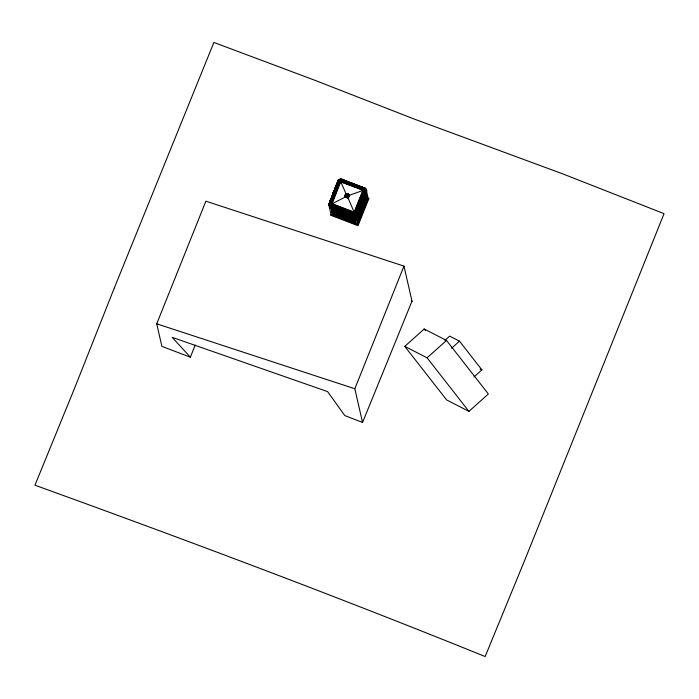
<?xml version="1.0" encoding="UTF-8"?>
<svg xmlns="http://www.w3.org/2000/svg" width="699" height="699" viewBox="0 0 699 699"><rect width="100%" height="100%" fill="white"/><g stroke="black" fill="none" stroke-linecap="round" stroke-linejoin="round"><path stroke-width="1.05" d="M362.274 207.839L365.961 198.638L365.376 198.411L361.689 207.612L362.274 207.839L361.811 206.301M362.659 201.557L362.632 200.464M363.27 199.224L363.183 199.565M330.461 200.176L330.968 198.42M358.028 212.872L358.858 210.696L357.809 213.422L358.255 212.313M361.794 203.645L362.047 202.684M357.573 213.37L357.696 213.055M361.61 203.514L361.706 203.951L361.907 202.658C362.432 204.956 361.619 201.172 362.449 202.457L362.624 201.819M362.37 202.264L361.933 203.619M364.389 197.52L364.432 196.734M346.861 197.415L347.316 193.492C354.402 199.119 339.111 197.45 347.316 193.492M349.998 215.196L348.915 214.672L351.038 215.135M358.264 212.496L358.36 210.679M360.894 186.983L360.736 186.983M364.957 195.414L364.686 196.646L365.044 195.152L364.747 196.428L365.123 195.44L364.738 195.729M330.819 198.734L330.959 198.394M333.004 193.212L332.794 193.64M358.587 210.827L358.342 211.911L358.596 211.43M361.933 202.762L362.169 203.147M330.278 200.473L330.05 201.373L330.845 199.39L330.505 199.94M333.563 192.461L333.065 193.169L333.423 192.199M358.561 211.535L358.692 211.788M361.549 203.785L362.274 202.719M361.977 203.444L361.96 203.121M336.595 184.309L336.359 185.2L336.577 184.789M358.299 211.806L358.342 211.614M333.423 192.653L333.248 193.073M362.755 201.225L362.755 200.298M337.897 210.556L336.673 209.98L337.993 210.443M348.976 214.532L350.313 215.126M362.912 200.325L362.475 201.268M334.664 209.045L333.17 208.669L334.664 209.045L333.24 208.468L334.437 208.984L333.807 208.608M350.33 215.275L349.002 214.645M349.657 215.126L350.4 215.074M361.951 202.981L361.811 203.479L362.099 203.112M358.43 212.208L358.561 210.486M358.604 211.683L358.893 210.993L358.805 211.535M337.224 183.007L337.206 183.383M357.871 213.195L357.853 213.169M358.639 211.22L358.648 210.967M362.187 202.151L362.292 202.631M364.52 197.074L364.354 197.555M330.994 199.232L330.994 198.804M357.381 214.287L357.18 215.58L357.049 215.039M357.355 214.444L357.067 215.196M357.635 214.436L357.713 213.457M364.406 196.768L364.205 197.974L364.231 197.494M333.161 193.273L333.327 192.487M329.64 201.679L329.945 200.91L330.05 201.373M347.971 197.118L348.05 197.826M349.037 195.44L348.784 194.575M349.247 195.318L347.447 194.418M359.513 209.63L359.059 210.242M365.28 194.567C364.826 196.367 365.865 193.859 365.044 194.907L365.717 193.737L365.376 194.322M333.458 192.094L333.545 191.902M359.461 209.385L360.256 207.376L359.95 209.018L359.286 209.324M330.138 200.526L330.365 199.905M363.471 198.892L363.113 199.8M343.847 213.143L345.009 219.713L344.013 219.329L342.519 211.71M336.831 184.195L336.901 183.741L336.682 184.152M360.09 207.315L359.67 208.669M360.3 207.612L359.906 208.52L360.265 207.446M362.93 200.709L362.781 201.216M332.313 195.021L332.392 194.645M333.467 193.107L333.362 192.784M346.346 197.293L347.822 193.614M362.755 200.587L362.868 200.132L362.501 201.146M362.484 200.674L362.729 200.211M362.676 200.762L362.991 200.727M336.56 184.457L336.446 184.973M364.668 195.851L364.494 196.585L364.895 195.764M357.748 213.413L357.853 212.907L358.168 213.265M364.345 197.345L364.555 196.768L364.179 197.494M190.364 357.198L172.155 337.32L327.613 391.623L344.782 415.573L362.545 422.458L412.008 301.182L403.978 266.109L205.882 201.181L156.725 323.82L161.888 346.381L190.364 357.198L195.187 345.131M366.818 197.8L368.854 198.577L357.984 225.681L355.59 215.738L328.565 205.244L338.316 179.783L339.233 180.132M328.731 204.685L338.15 180.351L338.403 180.945M328.871 204.737L337.888 181.391M328.565 205.244L338.089 181.495M329.264 203.741L330.461 200.77M332.051 196.803L333.24 193.833M334.83 189.866L336.018 186.886M339.522 179.25L328.984 205.541L331.081 214.724L357.696 224.921L368.233 198.63L366.127 189.446L339.522 179.25L339.705 180.08M353.825 214.174L353.816 213.676L331.352 205.069L331.361 205.576L330.059 205.078L330.487 203.426L355.555 213.029L355.127 214.672L353.825 214.174L354.175 212.164L348.189 198.315L349.395 195.292L363.157 190.364L363.663 189.045L364.965 189.543L355.398 212.985M339.557 181.321L339.906 179.949L341.217 180.971L363.681 189.578L363.663 189.045M330.059 205.078L330.487 203.426M339.906 179.949L330.575 203.793M329.43 206.86L329.788 205.952L354.83 215.545L354.638 217.171L329.596 207.577L329.43 206.86L354.472 216.445L354.638 217.171M330.741 203.855L339.233 182.666M340.693 178.761L340.326 179.66L365.367 189.254L365.533 189.979L365.9 189.071L365.734 188.346L340.693 178.761L340.492 180.386M341.191 179.031L365.219 188.389L365.341 188.931L365.219 188.389M330.05 207.673L329.98 207L330.05 207.673L354.131 216.9L354.061 216.227L330.985 207.385M331.361 205.576L341.199 180.447M341.217 180.971L339.985 180.307M332.139 208.215L333.108 208.398L332.392 208.372M332.104 208.652L332.392 210.119M332.252 208.319L333.012 208.59M344.083 180.543C342.606 179.582 345.044 180.665 343.62 180.508L344.721 180.735M332.942 210.749L332.776 208.407L332.942 210.749L342.257 214.313L342.493 213.737L333.178 210.172M344.292 180.464L343.55 180.202M344.406 180.473L344.948 180.823M332.741 211.448L333.091 213.143M333.406 212.741L333.231 210.399L333.406 212.741L342.72 216.306L342.545 213.964L336.027 211.474M331.562 208.442L332.654 215.327L330.741 206.974M335.87 209.648L335.966 209.656M333.86 214.733L334.087 214.156L343.401 217.73L343.174 218.306L333.86 214.733L333.458 212.968L342.772 216.541L343.174 218.306M336.263 209.744L336.595 209.901M347.525 181.731L347.106 181.565M336.962 210.05L337.966 210.39L336.909 210.128M338.368 210.434L338.124 210.233M339.05 210.923L339.198 210.888M350.54 182.858L351.178 182.92L350.601 182.64M331.798 203.951L345.297 197.022M346.162 194.339L346.459 194.025M351.169 183.418L351.248 182.885M351.606 183.584L351.912 183.138L351.387 183.278M352.348 183.321L352.104 183.479M352.445 183.575L353.808 184.213M343.122 212.444L341.383 211.657L342.562 211.989M353.773 184.073C352.584 183.54 352.305 183.846 353.371 184.195M353.886 184.02L353.31 183.776M341.802 212.321L342.143 211.823M342.257 214.313L341.942 211.876M342.554 211.884L344.013 219.329M342.624 212.138L343.226 212.234L345.009 219.713M342.72 216.306L342.545 213.964M343.218 212.706L343.401 212.208L343.148 212.679C342.344 211.622 341.645 212.837 342.693 211.937L342.763 212.269M343.655 212.872L344.004 212.557M344.074 212.47L343.698 212.758M344.301 212.583L344.668 213.038M356.272 184.99L357.206 185.707M345.463 214.881L354.777 218.446L354.55 219.023L345.236 215.458L345.061 213.116M357.338 185.506L358.054 185.558L357.434 185.392M355.232 220.438L355.005 221.015L345.69 217.45L345.918 216.873M346.145 219.442L346.381 218.866L355.695 222.431L355.459 223.007L346.145 219.442L345.97 217.101M358.805 185.882L359.435 186.117M347.884 214.2L347.735 213.911M348.198 214.567L348.801 214.724L348.661 214.287M350.391 215.126L350.994 215.301L350.514 215.257M351.178 215.563L351.719 215.912L351.248 215.397M351.047 215.484L351.116 215.379M363.262 187.559L362.204 187.411L362.807 187.612M353.816 213.676L363.602 189.246L341.147 180.639M354.061 216.227L354.131 216.9M355.127 214.672L364.371 191.133M364.537 191.194L364.965 189.543M354.472 216.445L354.83 215.545M365.367 189.254L365.734 188.346M355.59 215.738L366.127 189.446M366.757 190.678L357.006 216.14L355.922 215.074L365.839 190.329L366.757 190.678L356.647 216.804M355.005 221.015L354.83 218.673L346.451 215.467M357.486 213.422L357.678 212.688M360.09 207.376L360.422 206.983L360.64 208.783L356.944 217.983L356.542 216.218L366.591 191.246L357.04 215.528M355.459 223.007L355.284 220.666M356.787 217.066L359.417 209.962M361.243 205.506L362.755 202.168M361.505 204.868L361.2 205.296M361.811 205.838L365.498 196.637L364.922 196.419M361.348 205.978L361.846 206.179L365.56 196.873L365.961 198.638M356.822 219.748L360.509 210.548L361.095 210.775L357.407 219.975L356.997 218.21L360.693 209.01L361.095 210.775M357.608 218.14L360.562 210.783L361.549 212.767L360.378 212.321M365.245 200.176L366.416 200.63L365.428 198.638L361.741 207.839L362.729 209.831L362.143 209.604M357.434 219.678L358.535 216.917M362.3 207.542L364.144 202.937M361.147 211.002L357.46 220.202L357.862 221.967L357.276 221.74M362.327 208.066L366.014 198.865M357.565 220.797L360.964 212.54L360.562 210.783M362.432 208.652L365.83 200.403L365.428 198.638M365.428 193.763L366.826 199.879L357.53 223.068L358.316 223.374L356.639 216.061M360.562 205.908L362.458 212.155L362.851 211.159L361.217 204.029M362.545 422.458L354.821 388.749L403.978 266.109M358.674 211.605L358.377 210.749M357.923 212.723L358.176 212.155M335.267 187.638L335.686 187.271L335.249 187.716M335.197 188.232L335.074 189.027L335.013 188.302M359.749 208.451L360.134 207.524M361.794 206.214L361.374 205.218M346.197 194.479L346.451 193.684L347.884 197.258M345.891 197.048L348.285 193.859M329.884 201.312L329.806 201.74M364.616 196.34L365.079 195.44M365.332 194.479L365.498 194.549M332.864 208.328L332.471 208.066L333.091 208.363M348.216 214.217L348.862 214.558L348.154 214.383M345.516 196.69L348.661 194.217M404.773 346.372L424.197 329.002L446.512 340.439L488.348 394L468.924 411.37L446.617 399.924L404.773 346.372L427.089 357.818L468.924 411.37M444.913 340.369L449.667 336.123L459.488 341.156L481.908 369.858L473.983 376.953M427.089 357.818L446.512 340.439M451.554 348.251L459.488 341.156M331.081 214.724L330.557 215.17L356.971 225.288M345.245 196.253L348.932 194.654M345.105 195.755L349.395 195.292M342.327 212.251L342.091 211.937M344.17 212.741L344.703 212.828L344.179 212.583M368.233 198.63L368.897 198.769M345.096 195.239L349.081 195.668M347.892 198.062L348.294 197.817L345.463 197.144M344.153 180.377L343.925 180.429M346.014 181.373L345.673 180.814M350.924 215.467L350.452 215.423L350.706 215.056L351.475 215.816L350.636 215.222M352.908 183.758L353.231 184.178L352.523 183.811M358.238 186.056L358.194 186.091M334.506 209.263L333.746 208.774M341.741 211.823L341.383 211.657M361.776 187.271L360.736 186.729L361.191 187M343.226 212.487L343.122 212.155M345.227 194.741L348.95 196.166M349.552 214.637L350.129 215.1L349.745 214.873M347.001 181.478L346.573 181.382M345.594 181.076L346.328 181.373M353.091 184.143L352.812 184.038M156.725 323.82L354.821 388.749M348.53 214.497L348.111 214.497M345.717 181.058L346.127 181.329L345.603 180.989M345.743 181.137L346.197 181.19L345.787 180.892M351.169 183.077L351.676 183.391M347.097 181.679L347.665 181.862M356.202 185.156L357.364 185.558M359.496 186.397L358.998 186.371M341.313 179.573L349.867 182.928M350.348 183.033L360.885 187.149M361.383 187.262L364.397 188.415M341.261 179.704L344.275 180.858M350.295 183.164L353.301 184.318M361.331 187.393L364.345 188.547M363.751 189.412L365.053 189.91M339.391 181.233L364.45 190.827M335.904 186.581L335.564 186.93M366.826 199.879L367.613 200.176L365.935 192.872M345.131 197.144L348.189 198.315M360.824 203.855L361.409 204.082M361.706 205.707L361.802 204.973M359.583 207.874L359.95 209.018M359.618 208.014L360.064 208.721M359.469 208.328L360.64 208.783M359.539 208.704L359.688 208.328M329.98 204.711L331.274 205.209M353.738 213.815L355.04 214.313M331.422 205.41L353.886 214.008M328.399 204.527L329.482 205.602M355.922 215.074L356.839 215.423M355.957 215.991L356.542 216.218M335.835 209.551L336.472 209.822M338.063 210.399L339.12 210.757M344.1 212.61L343.314 212.723M347.665 214.086L350.645 215.257M330.103 207.542L354.227 216.681M332.541 208.984L341.855 212.548M333.213 209.508L335.223 210.277M338.15 211.264L341.164 212.417M333.187 209.569L335.197 210.338M347.237 214.951L350.251 216.105M333.24 209.805L342.3 213.195M346.285 214.803L353.344 217.433M333.318 209.971L354.402 218.044M333.292 210.041L354.376 218.114M332.995 210.976L342.309 214.541M354.603 219.25L345.289 215.685L345.69 217.45M338.631 213.361L341.645 214.514M334.672 212.05L341.724 214.68M345.708 216.279L350.758 218.14M352.742 218.97L355.747 220.124M334.751 212.216L342.781 215.292M355.826 220.29L345.795 216.445L355.887 220.526M333.799 212.068L342.833 215.528M333.633 212.164L342.947 215.729M345.822 216.751L355.861 220.596M334.62 212.749L342.999 215.965L343.401 217.73M349.701 218.525L354.358 220.307M345.743 217.677L355.057 221.242M339.111 215.449L342.126 216.603M345.131 217.765L348.146 218.918M335.153 214.147L342.204 216.777M346.188 218.376L351.239 220.237M353.222 221.067L355.223 221.836M335.232 214.313L343.261 217.389M346.267 218.542L354.306 221.618M335.205 214.383L343.235 217.459M346.241 218.612L354.279 221.688M332.96 214.558L344.153 218.839M345.254 219.259L356.438 223.549M412.008 301.182L411.292 300.902L411.728 301.889M362.938 187.577L362.265 187.262L363.078 187.638M361.706 186.965L361.767 187.192M362.397 210.932L362.851 211.159M480.126 368.941L481.908 369.858M345.481 194.287L348.696 196.62M344.292 212.636L344.624 213.003L344.196 212.819M345.839 193.911L348.329 196.996M424.197 329.002L425.525 330.697M364.651 195.58L365.752 200.368M360.999 204.816L361.933 208.896M361.06 206.039L362.458 212.155M361.191 207.533L362.126 211.605M360.195 209.517L360.885 212.513M359.172 210.757L359.146 210.023L358.937 210.626M355.04 217.433L355.503 219.469M354.21 215.965L356.123 224.318M354.55 219.023L354.14 217.258L344.825 213.693L345.236 215.458M347.726 197.223L347.866 197.852M351.099 214.707L351.274 215.493M350.758 214.576L350.942 215.362M345.289 196.096L345.533 196.961M340.693 181.757L363.069 189.971L354.175 212.164L331.71 203.558L340.605 181.364L346.354 194.558A1.223 1.206 -12.9 0 0 346.101 194.741M338.316 179.783L338.482 180.508M338.15 180.351L338.272 180.892M329.788 205.952L329.954 206.677M347.377 197.406L346.791 193.501M348.216 196.795A1.223 1.206 -12.9 0 1 346.267 196.838M347.822 194.479A1.223 1.206 -12.9 0 1 348.05 194.698M365.455 193.903L365.201 195.004L365.455 193.903M114.348 287.874L74.872 387.491L34.95 485.202C185.951 539.829 336.315 596.221 485.15 656.544L525.15 559.2L664.05 213.667L563.7 174.234L414.061 118.987L313.772 79.869L213.885 42.456L114.348 287.874M334.865 208.984L335.066 209.499L334.865 208.984M360.466 186.484L360.466 186.965L360.466 186.484M336.394 185.322L336.368 185.803L336.394 185.322"/></g></svg>
